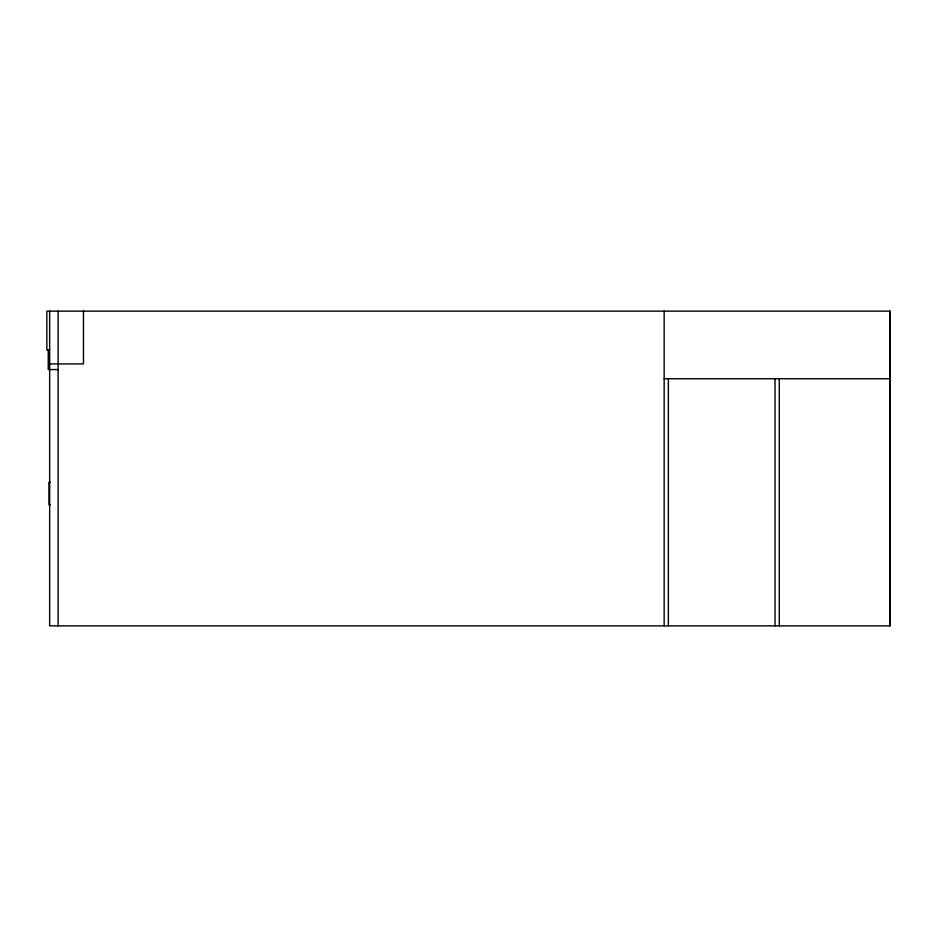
<?xml version="1.0" encoding="UTF-8"?>
<svg xmlns="http://www.w3.org/2000/svg" width="937" height="937" viewBox="0 0 937 937"><rect width="100%" height="100%" fill="white"/><g stroke="black" fill="none" stroke-linecap="round" stroke-linejoin="round"><path stroke-width="1.41" d="M49.661 349.841L46.85 349.841L46.85 311.143L890.15 311.143L890.15 625.857L49.661 625.857L49.661 311.143M49.661 363.919L83.463 363.919L83.463 311.143M58.117 369.553L48.255 369.553L48.255 349.841M664.157 378.735L889.763 378.735M50.375 482.215L48.958 482.215L48.958 504.75L50.375 504.75M889.763 311.143L889.763 625.857M779.268 378.735L779.268 625.857M775.04 378.735L775.04 625.857M668.374 378.735L668.374 625.857M664.157 311.143L664.157 625.857M58.117 311.143L58.117 625.857"/></g></svg>
